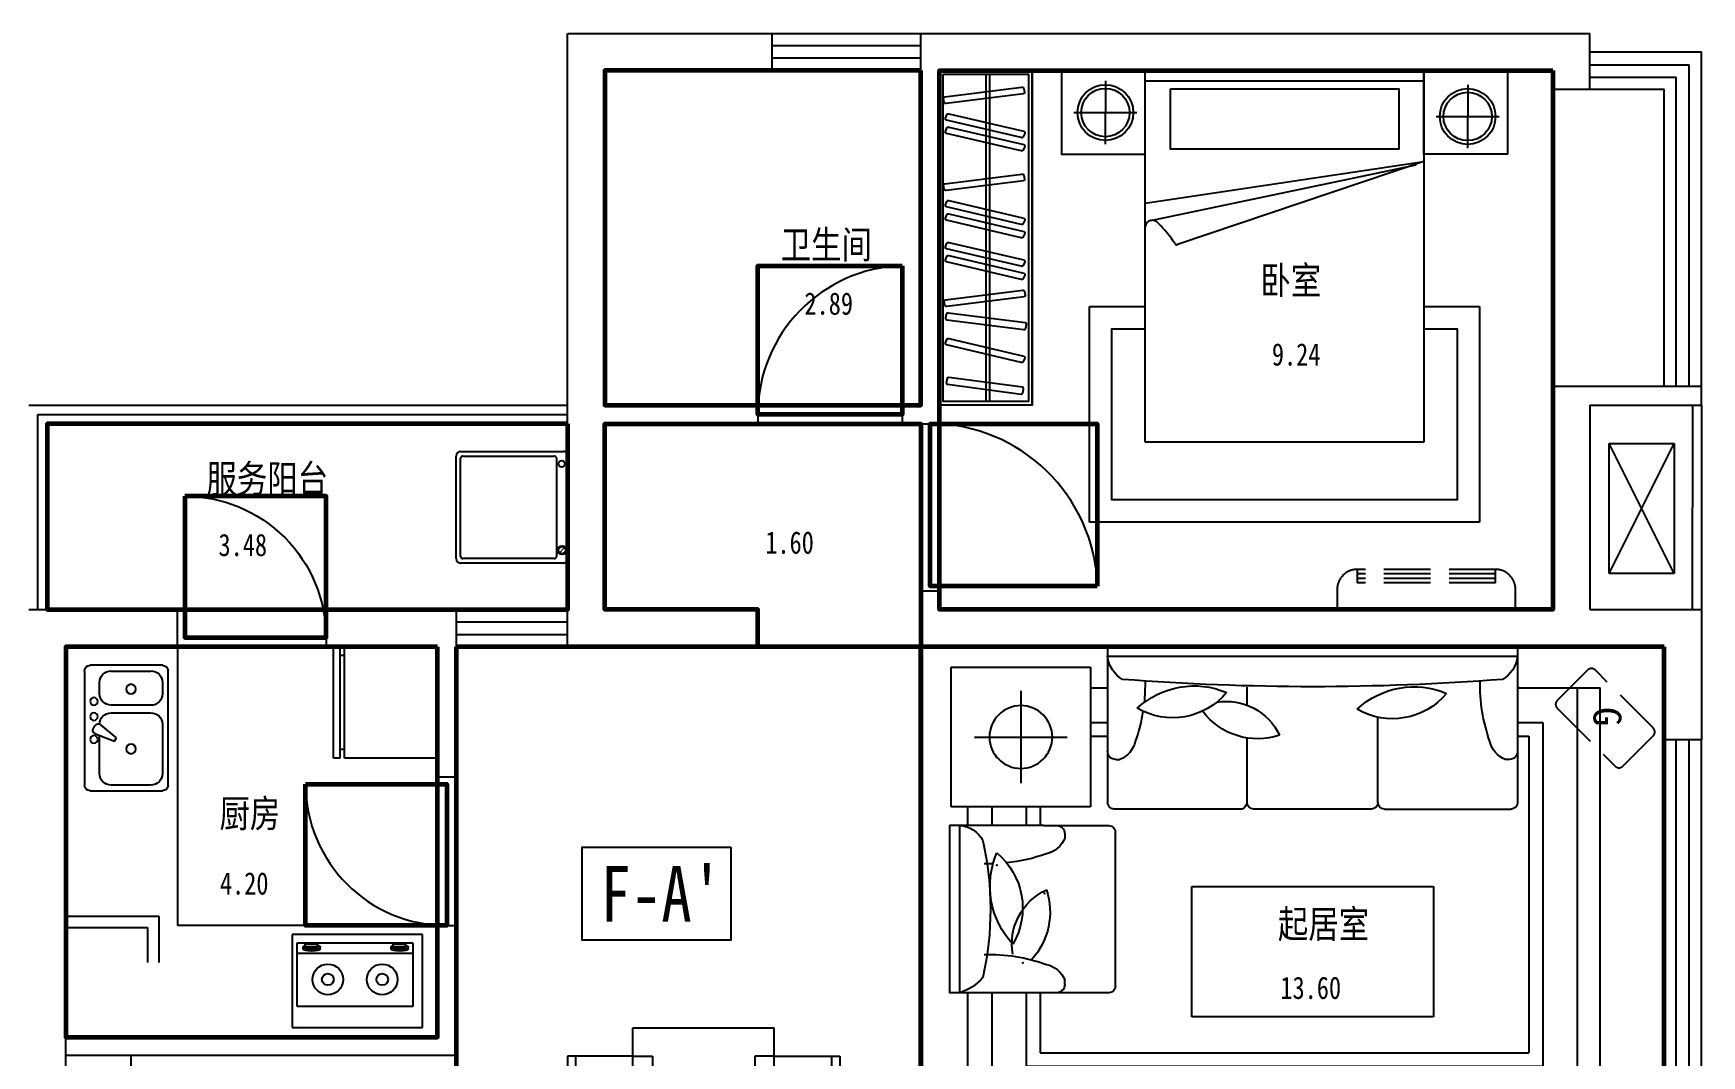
# Model space of a CAD drawing. Extents: x -355297 to -319897, y -340725 to -321125.
# Drawn here: x -329472 to -320496, y -326625 to -321125 of the extents above; entities that cross this region are included whole.
import ezdxf
from ezdxf.enums import TextEntityAlignment as Align

# ---------------------------------------------------------------- set-up
doc = ezdxf.new("R2010")
doc.units = 0
doc.header["$LTSCALE"] = 1000
doc.header["$MEASUREMENT"] = 0
for name, pattern in [('ACAD_ISO02W100', [15, 12, -3]), ('DASH', [0.35, 0.25, -0.1]), ('DASHED', [0.75, 0.5, -0.25])]:
    doc.linetypes.add(name, pattern=pattern)
doc.layers.get('0').update_dxf_attribs({"linetype": 'CONTINUOUS'})
for name, color, linetype in [('0-室内空调位', 8, 'DASH'), ('A-FURN-MOVE', 47, 'DASH'), ('IDEN-NAME', 153, 'CONTINUOUS'), ('KIT', 6, 'CONTINUOUS'), ('LVTRY', 8, 'CONTINUOUS'), ('PUB_HATCH', 8, 'CONTINUOUS'), ('PUB_TEXT', 7, 'CONTINUOUS'), ('TEXT', 6, 'CONTINUOUS'), ('WALL', 2, 'CONTINUOUS'), ('WIND', 2, 'CONTINUOUS'), ('WINDOW', 3, 'CONTINUOUS'), ('WINDOW_TEXT', 7, 'CONTINUOUS'), ('家具', 145, 'CONTINUOUS'), ('家具ALL', 33, 'CONTINUOUS'), ('灰色', 8, 'CONTINUOUS'), ('空调', 32, 'CONTINUOUS')]:
    doc.layers.add(name, color=color, linetype=linetype)
for name, color, linetype, lineweight in [('GT_卧室', 1, 'CONTINUOUS', 60), ('GT_卫生间', 5, 'CONTINUOUS', 60), ('GT_厨房', 4, 'CONTINUOUS', 60), ('GT_客厅', 2, 'CONTINUOUS', 60), ('GT_过道', 30, 'CONTINUOUS', 60), ('GT_门', 245, 'CONTINUOUS', 60), ('GT_阳台', 6, 'CONTINUOUS', 60), ('GT_餐厅', 3, 'CONTINUOUS', 60)]:
    doc.layers.add(name, color=color, linetype=linetype, lineweight=lineweight)
doc.layers.get('PUB_HATCH').off()
doc.styles.add('-黑体', font='simhei.ttf', dxfattribs={"width": 0.7})
doc.styles.add('CCDI_T0G_01', font='simhei.ttf')
doc.styles.add('DIM_FONT', font='ROMAND.shx', dxfattribs={"width": 0.7})
doc.styles.add('SIMPLEX', font='SIMPLEX.SHX')
doc.styles.get("Standard").update_dxf_attribs({"font": 'GBENOR', "bigfont": 'GBCBIG'})
doc.styles.add('Style-simsun', font='')
doc.styles.get('Style-simsun').set_extended_font_data('NSimSun')

# ---------------------------------------------------------------- blocks, each defined once
blk = doc.blocks.new('_A2ZXL')
blk.add_line((-0.4717, 0), (-0.4717, -0.9996))
blk.add_arc((-0.5, 0), 1, 271.62314, 0)
blk = doc.blocks.new('_WBLK')
for p, q in [((-0.5, 0.5), (0.5, 0.5)), ((0.5, 0.167), (-0.5, 0.167)), ((0.5, -0.167), (-0.5, -0.167)), ((-0.5, -0.5), (0.5, -0.5))]:
    blk.add_line(p, q)
at = {"layer": 'WINDOW_TEXT', "style": 'SIMPLEX', "flags": 9}
blk.add_attdef('A', text='', height=1, dxfattribs=at).set_placement((0, 1.5), align=Align.MIDDLE)
blk = doc.blocks.new('A$C1C95116E')
at = {"layer": '家具'}
for p, q in [((450, 2529.8), (1950, 2529.8)), ((450, 529.8), (450, 2529.8)), ((1950, 2529.8), (1950, 529.8)), ((1950, 2529.8), (1950, 529.8)), ((1950, 2529.8), (1950, 2359.8)), ((236.6, 2473.8), (236.3, 2133.8)), ((450, 2474), (1950, 2474)), ((2186, 2452.7), (2185.7, 2112.7)), ((66.5, 2303.9), (406.5, 2303.6)), ((2015.9, 2282.9), (2355.9, 2282.6)), ((450, 1816.4), (1950.4, 2040)), ((480.3, 1723.2), (1909.1, 2022.9)), ((1950.4, 2040), (625, 1594)), ((151.3, 1260.9), (450, 1260.9)), ((151.3, 100), (151.3, 1260.9)), ((1950, 1260.9), (2248.7, 1260.9)), ((2248.7, 1260.9), (2248.7, 100)), ((1950, 529.8), (450, 529.8)), ((2248.7, 100), (151.3, 100))]:
    blk.add_line(p, q, dxfattribs=at)
for points in [[(0, 2529.8), (0, 2079.8), (450, 2079.8), (450, 2529.8)], [(2400, 2529.8), (2400, 2079.8), (1950, 2079.8), (1950, 2529.8)], [(587.2, 2432.2), (1815.7, 2432.2), (1815.7, 2107.6), (587.2, 2107.6)]]:
    blk.add_lwpolyline(points, close=True, dxfattribs=at)
blk.add_lwpolyline([(1950, 1140.9), (2128.7, 1140.9), (2128.7, 220), (271.3, 220), (271.3, 1140.9), (450, 1140.9)], dxfattribs=at)
for centre, radius in [((236.5, 2303.8), 150), ((236.5, 2303.8), 130), ((2185.9, 2282.7), 150), ((2185.9, 2282.7), 130)]:
    blk.add_circle(centre, radius, dxfattribs=at)
for centre, radius, start, end in [((489.3, 1685), 39.3, 34.76973, 171.6858), ((104.1, 1273.5), 602.1, 32.54346, 46.10592), ((620.1, 1602.8), 10, 212.54346, 299.04815)]:
    blk.add_arc(centre, radius, start, end, dxfattribs=at)
blk = doc.blocks.new('A$C27572BC1')
at = {"layer": '家具'}
for p, q in [((352.5, 1350), (1112.4, 1350)), ((352.5, 0), (352.5, 1350)), ((1112.4, 0), (1112.4, 1350)), ((352.5, 1196.8), (0, 1196.8)), ((0, 1196.8), (0, 754.5)), ((43.5, 1196.8), (43.5, 754.5)), ((1112.4, 1196.8), (1465, 1196.8)), ((1421.4, 1196.8), (1421.4, 754.5)), ((1465, 1196.8), (1465, 754.5)), ((352.5, 754.5), (0, 754.5)), ((1112.4, 754.5), (1465, 754.5)), ((0, 153.2), (0, 595.5)), ((352.5, 595.5), (0, 595.5)), ((43.5, 153.2), (43.5, 595.5)), ((1112.4, 595.5), (1465, 595.5)), ((1421.4, 153.2), (1421.4, 595.5)), ((1465, 153.2), (1465, 595.5)), ((352.5, 153.2), (0, 153.2)), ((1112.4, 153.2), (1465, 153.2)), ((352.5, 0), (1112.4, 0))]:
    blk.add_line(p, q, dxfattribs=at)
at = {"layer": '家具', "linetype": 'DASHED', "ltscale": 10}
for p, q in [((352.5, 1196.8), (457.2, 1196.8)), ((457.2, 1196.8), (457.2, 754.5)), ((1112.4, 1196.8), (1007.8, 1196.8)), ((1007.8, 1196.8), (1007.8, 754.5)), ((352.5, 754.5), (457.2, 754.5)), ((1112.4, 754.5), (1007.8, 754.5)), ((352.5, 595.5), (457.2, 595.5)), ((457.2, 153.2), (457.2, 595.5)), ((1007.8, 153.2), (1007.8, 595.5)), ((1112.4, 595.5), (1007.8, 595.5)), ((352.5, 153.2), (457.2, 153.2)), ((1112.4, 153.2), (1007.8, 153.2))]:
    blk.add_line(p, q, dxfattribs=at)
blk = doc.blocks.new('A$C1635139F')
at = {"layer": '家具', "linetype": 'Continuous'}
for p, q in [((110.8, 3491.6), (110.8, 2741.6)), ((860.8, 3491.6), (110.8, 3491.6)), ((860.8, 2741.6), (860.8, 3491.6)), ((961.8, 2993.7), (961.8, 3500.7)), ((961.8, 3500.7), (1861.8, 3500.7)), ((961.8, 3446.7), (1861.8, 3446.7)), ((1861.8, 2643.9), (1861.8, 3500.7)), ((961.8, 2993.7), (961.8, 2643.9)), ((1006.8, 2880.6), (1029.5, 2880.6)), ((1816.8, 2880.6), (1794.1, 2880.6)), ((110.8, 2741.6), (860.8, 2741.6)), ((0, 444.5), (0, 2650)), ((0.5, 2650.5), (837.9, 2650.5)), ((52.8, 444), (52.8, 2650.5)), ((606.4, 2606.5), (606.4, 2584.3)), ((873.1, 1925.7), (873.1, 2615.3)), ((1825.8, 2607.9), (997.8, 2607.9)), ((1290.8, 2197.3), (1290.8, 897.3)), ((1990.8, 2197.3), (1290.8, 2197.3)), ((1990.8, 897.3), (1990.8, 2197.3)), ((314.6, 1899.3), (217.8, 1899.3)), ((839.3, 1899.3), (490.9, 1899.3)), ((873.1, 1230.5), (873.1, 1864.1)), ((839.3, 1195.3), (379.2, 1195.3)), ((873.1, 1160.1), (873.1, 479.2)), ((1290.8, 897.3), (1990.8, 897.3)), ((606.4, 488), (606.4, 510.2)), ((0.5, 444), (837.9, 444))]:
    blk.add_line(p, q, dxfattribs=at)
at = {"layer": '家具'}
for p, q in [((485.8, 3365.7), (485.8, 2867.5)), ((860.8, 3404.8), (961.8, 3404.8)), ((1861.8, 3404.8), (2568.1, 3404.8)), ((1861.8, 3404.8), (2568.1, 3404.8)), ((2444.6, 3404.8), (2444.6, 2652.6)), ((2568.1, 3404.8), (2568.1, 0)), ((2568.1, 3404.8), (2568.1, 0)), ((961.8, 3271.5), (860.8, 3271.5)), ((2568.1, 3271.5), (1861.8, 3271.5)), ((236.7, 3116.6), (734.9, 3116.6)), ((961.8, 3086.3), (860.8, 3086.3)), ((2259.3, 3086.3), (1861.8, 3086.3)), ((2259.3, 308.7), (2259.3, 3086.3)), ((860.8, 3012.2), (961.8, 3012.2)), ((1861.8, 3012.2), (2185.2, 3012.2)), ((2185.2, 3012.2), (2185.2, 382.8)), ((221.7, 2741.6), (221.7, 2650.5)), ((406.9, 2741.6), (406.9, 2650.5)), ((481, 2741.6), (481, 2650.5)), ((221.7, 2650.5), (221.7, 2652.6)), ((406.9, 2650.5), (406.9, 2652.6)), ((2444.6, 0), (2444.6, 2652.6)), ((221.7, 435.7), (221.7, 444)), ((221.7, 444), (221.7, 0)), ((406.9, 444), (406.9, 352.9)), ((406.9, 436), (406.9, 308.7)), ((481, 444), (481, 382.8)), ((481, 382.8), (2185.2, 382.8)), ((406.9, 308.7), (2259.3, 308.7)), ((221.7, 123.5), (2568.1, 123.5)), ((2568.1, 0), (221.7, 0)), ((2568.1, 0), (1861.8, 0))]:
    blk.add_line(p, q, dxfattribs=at)
blk.add_circle((485.8, 3116.6), 169.1, dxfattribs=at)
at = {"layer": '家具', "linetype": 'Continuous'}
for centre, radius, start, end in [((1110.1, 3454.4), 148.5, 182.97, 243.66674), ((1613.5, 3520.1), 258.9, 309.82954, 343.53373), ((1411.8, 4967), 1686.2, 257.41004, 282.58996), ((251.2, 3289.5), 916.9, 358.58303, 1.59457), ((2572.4, 3289.5), 916.9, 178.40543, 199.73927), ((251.2, 3289.5), 916.9, 340.26073, 353.9761), ((979.4, 3009.1), 137.9, 291.27159, 347.71802), ((1844.1, 3009.1), 137.9, 192.28198, 248.72841), ((1006.8, 2925.6), 45, 180, 270), ((1816.8, 2925.6), 45, 270, 0), ((0.5, 2650), 0.5, 90, 180), ((31.5, 2484.4), 167.4, 30.68837, 82.6749), ((562.4, 2606.5), 44, 0, 90), ((837.9, 2615.3), 35.2, 0, 90), ((997.8, 2643.9), 36, 180, 270), ((1825.8, 2643.9), 36, 270, 0), ((-12994.4, 1547.3), 13209.5, 355.55987, 4.44013), ((480.7, 2633.3), 134.9, 282.27415, 338.70114), ((206.6, 3345.3), 896.5, 268.40543, 276.00735), ((206.6, 3345.3), 896.5, 279.035, 289.73927), ((828.4, 1948.6), 50.2, 280.89858, 332.84122), ((837.9, 1864.1), 35.2, 0, 90), ((837.9, 1230.5), 35.2, 270, 0), ((837.9, 1160.1), 35.2, 0, 90), ((206.6, -250.8), 896.5, 70.26073, 91.59457), ((480.7, 461.2), 134.9, 21.29886, 77.72585), ((31.5, 610.1), 167.4, 277.3251, 329.31163), ((562.4, 488), 44, 270, 0), ((837.9, 479.2), 35.2, 270, 0), ((0.5, 444.5), 0.5, 180, 270)]:
    blk.add_arc(centre, radius, start, end, dxfattribs=at)
at = {"layer": '家具'}
for centre, radius, start, end in [((1288, 2823.5), 459.3, 47.03855, 112.96198), ((1406.5, 3495.6), 388.2, 219.93728, 300.06326), ((1600, 2842.7), 322.7, 80.4987, 154.92667), ((1961, 3959.5), 1329.3, 221.0234, 221.26389), ((1428.1, 3337.9), 378.1, 251.44436, 312.71967), ((367.4, 2681.9), 29.4, 273.60815, 273.73494), ((367.4, 2681.9), 29.4, 273.60815, 273.73494), ((660, 2184.7), 449.1, 137.03855, 202.96198), ((2.8, 2300.6), 379.6, 309.93728, 30.06326), ((125.6, 1842.5), 369.7, 341.44436, 53.33975), ((609.8, 2010.6), 315.5, 170.4987, 244.92667), ((664.8, 1001.5), 449.1, 137.03855, 202.96198), ((7.7, 1117.4), 379.6, 309.93728, 30.06326)]:
    blk.add_arc(centre, radius, start, end, dxfattribs=at)
for p in [(1175.2, 3246.4), (1701.1, 3107.1), (1328.2, 2989.7)]:
    blk.add_point(p, dxfattribs=at)
blk = doc.blocks.new('NAME')
blk.add_lwpolyline([(-4, 2.5), (-4, -2.5), (4, -2.5), (4, 2.5)], close=True)
at = {"style": '-黑体', "width": 0.8}
blk.add_attdef('户型名称', text='', height=3, dxfattribs=at).set_placement((0, 0), align=Align.MIDDLE_CENTER)
blk = doc.blocks.new('A$C56337016')
for p, q in [((319.9, 525), (8.8, 213.8)), ((525, 362.3), (362.3, 525)), ((213.8, 8.8), (525, 319.9)), ((8.8, 171.4), (171.4, 8.8))]:
    blk.add_line(p, q)
for centre, start, end in [((341.1, 503.8), 45, 135), ((503.8, 341.1), 315, 45), ((30, 192.6), 135, 225), ((192.6, 30), 225, 315)]:
    blk.add_arc(centre, 30, start, end)
at = {"style": 'Style-simsun'}
blk.add_text('G', height=150, dxfattribs=at).set_placement((207.4, 203.6))
blk = doc.blocks.new('壁挂空调')
at = {"layer": 'A-FURN-MOVE'}
for p, q in [((-108, 216), (-852, 216)), ((-852, 216), (-852, 144)), ((-108, 192), (-852, 192)), ((-108, 144), (-108, 216)), ((-960, 108), (-960, 0)), ((-108, 168), (-852, 168)), ((-108, 144), (-852, 144)), ((0, 0), (0, 108)), ((-960, 0), (0, 0))]:
    blk.add_line(p, q, dxfattribs=at)
for centre, start, end in [((-852, 108), 90, 180), ((-108, 108), 0, 90)]:
    blk.add_arc(centre, 108, start, end, dxfattribs=at)
blk = doc.blocks.new('$plan$00000349')
at = {"color": 0, "linetype": 'ByBlock'}
for p, q in [((-306.8, 0), (306.8, 0)), ((-337.5, -419.3), (-337.5, -30.7)), ((-184.1, -81.8), (-245.5, -81.8)), ((52.5, -172.8), (-17.8, -87.3)), ((2, -48.4), (-12.3, -56.6)), ((31.4, -58.9), (70.2, -162.5)), ((245.5, -81.8), (40, -81.8)), ((337.5, -30.7), (337.5, -419.3)), ((-306.8, -143.2), (-306.8, -358)), ((-122.7, -358), (-122.7, -143.2)), ((-81.8, -143.2), (-81.8, -358)), ((70.2, -162.5), (52.5, -172.8)), ((306.8, -358), (306.8, -143.2)), ((-245.5, -419.3), (-184.1, -419.3)), ((-20.5, -419.3), (245.5, -419.3)), ((306.8, -450), (-306.8, -450))]:
    blk.add_line(p, q, dxfattribs=at)
for centre, radius in [((-143.2, -51.1), 20.5), ((-61.4, -51.1), 20.5), ((61.4, -51.1), 20.5), ((-209.7, -250.6), 25.6), ((112.5, -250.6), 25.6)]:
    blk.add_circle(centre, radius, dxfattribs=at)
for centre, radius, start, end in [((-306.8, -30.7), 30.7, 90, 180), ((306.8, -30.7), 30.7, 0, 90), ((-245.5, -143.2), 61.4, 90, 180), ((-184.1, -143.2), 61.4, 0, 90), ((-20.5, -143.2), 61.4, 90, 180), ((-2, -74.3), 20.5, 120, 219.46232), ((12.3, -66.1), 20.5, 20.53768, 120), ((245.5, -143.2), 61.4, 0, 90), ((-245.5, -358), 61.4, 180, 270), ((-184.1, -358), 61.4, 270, 0), ((-20.5, -358), 61.4, 180, 270), ((245.5, -358), 61.4, 270, 0), ((-306.8, -419.3), 30.7, 180, 270), ((306.8, -419.3), 30.7, 270, 0)]:
    blk.add_arc(centre, radius, start, end, dxfattribs=at)
blk = doc.blocks.new('FIRE1')
at = {"linetype": 'Continuous'}
for p, q in [((330.3, 313.1), (-369.7, 313.1)), ((-369.7, 313.1), (-369.7, -186.9)), ((330.3, -186.9), (330.3, 313.1)), ((-369.7, -186.9), (330.3, -186.9))]:
    blk.add_line(p, q, dxfattribs=at)
for p, q in [((-343.2, 268.7), (279.6, 268.7)), ((-343.2, -73.8), (-343.2, 268.7)), ((-343.2, 213), (279.6, 213)), ((-310.6, 235.2), (-310.5, 246.9)), ((-300.1, 244.7), (-300.1, 261.3)), ((-300.1, 261.3), (-235.4, 261.3)), ((-235.4, 244.7), (-300.1, 244.7)), ((-235.4, 261.3), (-235.4, 244.7)), ((-218.8, 236.4), (-218.8, 246.9)), ((162.4, 235.2), (162.5, 246.9)), ((172.9, 261.3), (237.6, 261.3)), ((172.9, 244.7), (172.9, 261.3)), ((237.6, 244.7), (172.9, 244.7)), ((237.6, 261.3), (237.6, 244.7)), ((254.2, 236.4), (254.2, 246.9)), ((279.6, 268.7), (279.6, -73.8)), ((279.6, -73.8), (-343.2, -73.8)), ((-335.6, -206.9), (-335.6, -206.9))]:
    blk.add_line(p, q)
for points in [[(-218.8, 246.9, -0.259034), (-220.7, 243.4, -0.076276), (-232.2, 238.5, -0.036515), (-245.8, 236.1, -0.026615), (-264.6, 235.1, -0.026615), (-283.5, 236.1, -0.036515), (-297, 238.5, -0.076276), (-308.6, 243.4, -0.259034), (-310.5, 246.9, -0.259034), (-308.6, 250.3, -0.056762), (-300.1, 254.3, -0.036515)], [(-218.8, 236.4, -0.259034), (-220.7, 232.9, -0.076276), (-232.2, 228, -0.036515), (-245.8, 225.5, -0.026615), (-264.6, 224.5, -0.026615), (-283.5, 225.5, -0.036515), (-297, 228, -0.076276), (-308.6, 232.9, -0.259034), (-310.5, 236.4, -0.078462), (-310.3, 237.6, -0.056762)], [(-235.4, 256, -0.008736), (-232.2, 255.2, -0.076276), (-220.7, 250.3, -0.259034), (-218.8, 246.9, -0.259034)], [(254.2, 246.9, -0.259034), (252.3, 243.4, -0.076276), (240.8, 238.5, -0.036515), (227.2, 236.1, -0.026615), (208.4, 235.1, -0.026615), (189.5, 236.1, -0.036515), (176, 238.5, -0.076276), (164.4, 243.4, -0.259034), (162.5, 246.9, -0.259034), (164.4, 250.3, -0.056762), (172.9, 254.3, -0.036515)], [(254.2, 236.4, -0.259034), (252.3, 232.9, -0.076276), (240.8, 228, -0.036515), (227.2, 225.5, -0.026615), (208.4, 224.5, -0.026615), (189.5, 225.5, -0.036515), (176, 228, -0.076276), (164.4, 232.9, -0.259034), (162.5, 236.4, -0.078462), (162.7, 237.6, -0.056762)], [(237.6, 256, -0.008736), (240.8, 255.2, -0.076276), (252.3, 250.3, -0.259034), (254.2, 246.9, -0.259034)]]:
    blk.add_lwpolyline(points, format="xyb")
for centre, radius in [((-178.1, 71.7), 82.5), ((-178.1, 71.7), 31.6), ((114.5, 71.7), 82.5), ((114.5, 71.7), 31.6)]:
    blk.add_circle(centre, radius, dxfattribs=at)
at = {"oblique": -180, "text_generation_flag": 4, "width": 0.8, "flags": 9}
for tag in ['XSIZE', 'YSIZE']:
    blk.add_attdef(tag, (-19.7, -186.9), '', height=0.5, dxfattribs=at)
blk = doc.blocks.new('A$C37B047D3')
at = {"layer": 'LVTRY', "linetype": 'ByBlock'}
for p, q in [((1.5, 600), (1.5, 0)), ((38.7, 600), (1.5, 600)), ((38.7, 600), (38.7, 0)), ((60.6, 553.7), (38.7, 553.7)), ((562.1, 600), (60.6, 600)), ((60.6, 600), (60.6, 0)), ((562.1, 0), (562.1, 600)), ((38.7, 44.9), (60.6, 44.9)), ((1.5, 0), (38.7, 0)), ((60.6, 0), (562.1, 0))]:
    blk.add_line(p, q, dxfattribs=at)
at = {"layer": 'LVTRY', "linetype": 'ByBlock', "style": 'DIM_FONT', "width": 0.8, "flags": 9}
for tag in ['XSIZE', 'YSIZE']:
    blk.add_attdef(tag, (1.5, 600), '', height=0.5, rotation=180, dxfattribs=at)
blk = doc.blocks.new('$plan$00000401')
for p, q in [((-276, 0), (276, 0)), ((-300, -576), (-300, -24)), ((-276, -528), (-276, -35.6)), ((-264, -23.6), (264, -23.6)), ((276, -35.6), (276, -528)), ((300, -24), (300, -576)), ((276, -600), (-276, -600)), ((264, -540), (-264, -540))]:
    blk.add_line(p, q)
at = {"lineweight": 13}
blk.add_line((-218.2, -581.8), (-242.5, -557.6), dxfattribs=at)
for centre, radius in [((-230.4, -569.7), 23.2), ((234, -568), 17.2)]:
    blk.add_circle(centre, radius)
blk.add_circle((-230.4, -569.7), 17.2, dxfattribs=at)
for centre, radius, start, end in [((-276, -24), 24, 90, 180), ((276, -24), 24, 0, 90), ((-264, -35.6), 12, 90, 180), ((264, -35.6), 12, 0, 90), ((-264, -528), 12, 180, 270), ((264, -528), 12, 270, 0), ((-276, -576), 24, 180, 270), ((276, -576), 24, 270, 0)]:
    blk.add_arc(centre, radius, start, end)
blk = doc.blocks.new('_DBLK')
blk.add_line((-0.45, 0), (-0.45, -0.95))
blk.add_arc((-0.45, 0), 0.95, 270, 0)
at = {"layer": 'WINDOW_TEXT', "style": 'SIMPLEX', "flags": 9}
blk.add_attdef('A', text='', height=1, dxfattribs=at).set_placement((0, 1.5), align=Align.MIDDLE)
blk = doc.blocks.new('A$C4D8B5A51')
at = {"layer": '家具', "linetype": 'Continuous'}
for p, q in [((0, 1800), (0, 0)), ((500, 1800), (0, 1800)), ((500, 1800), (0, 1800)), ((500, 0), (500, 1800)), ((250, 1780), (250, 20)), ((270, 1780), (270, 20)), ((500, 0), (0, 0))]:
    blk.add_line(p, q, dxfattribs=at)
for points in [[(0, 1800), (500, 1800), (500, 0), (0, 0)], [(20, 1780), (480, 1780), (480, 20), (20, 20)]]:
    blk.add_lwpolyline(points, close=True, dxfattribs=at)
for points in [[(28.4, 1658.3), (444.2, 1710.4, -0.414214), (454.2, 1704), (458.3, 1684.4, -0.414214), (451.8, 1674.4), (36, 1622.3, -0.414214), (26, 1628.8), (21.9, 1648.3, -0.414214)], [(51, 1567.2), (454.2, 1473.1, -0.414214), (458.8, 1462.2), (451.4, 1443.6, -0.414214), (440.5, 1439), (37.3, 1533, -0.414214), (32.7, 1544), (40.1, 1562.5, -0.414214)], [(51, 1496), (454.2, 1401.9, -0.414214), (458.8, 1391), (451.4, 1372.5, -0.414214), (440.5, 1367.8), (37.3, 1461.9, -0.414214), (32.7, 1472.8), (40.1, 1491.3, -0.414214)], [(28.4, 1191.1), (444.2, 1243.3, -0.414214), (454.2, 1236.8), (458.3, 1217.3, -0.414214), (451.8, 1207.3), (36, 1155.1, -0.414214), (26, 1161.6), (21.9, 1181.2, -0.414214)], [(51, 1100.1), (454.2, 1006, -0.414214), (458.8, 995.1), (451.4, 976.5, -0.414214), (440.5, 971.8), (37.3, 1065.9, -0.414214), (32.7, 1076.8), (40.1, 1095.4, -0.414214)], [(51, 1028.9), (454.2, 934.8, -0.414214), (458.8, 923.9), (451.4, 905.3, -0.414214), (440.5, 900.7), (37.3, 994.7, -0.414214), (32.7, 1005.7), (40.1, 1024.2, -0.414214)], [(51, 875.5), (454.2, 781.4, -0.414214), (458.8, 770.5), (451.4, 751.9, -0.414214), (440.5, 747.2), (37.3, 841.3, -0.414214), (32.7, 852.2), (40.1, 870.8, -0.414214)], [(51, 804.3), (454.2, 710.2, -0.414214), (458.8, 699.3), (451.4, 680.7, -0.414214), (440.5, 676), (37.3, 770.1, -0.414214), (32.7, 781), (40.1, 799.6, -0.414214)], [(455.6, 582.7), (39.8, 530.5, -0.414214), (29.9, 537), (25.7, 556.6, -0.414214), (32.2, 566.5), (448.1, 618.7, -0.414214), (458, 612.2), (462.1, 592.7, -0.414214)], [(462.5, 442.9), (46.7, 495.1, 0.414214), (36.7, 488.6), (32.6, 469, 0.414214), (39.1, 459.1), (455, 406.9, 0.414214), (464.9, 413.4), (469, 432.9, 0.414214)], [(51, 358), (454.2, 263.9, -0.414214), (458.8, 253), (451.4, 234.5, -0.414214), (440.5, 229.8), (37.3, 323.9, -0.414214), (32.7, 334.8), (40.1, 353.3, -0.414214)], [(446.9, 95.7), (51.3, 147.9, 0.414214), (41.3, 141.4), (37.2, 121.8, 0.414214), (43.7, 111.9), (439.3, 59.7, 0.414214), (449.2, 66.2), (453.3, 85.7, 0.414214)]]:
    blk.add_lwpolyline(points, format="xyb", close=True, dxfattribs=at)
blk = doc.blocks.new('A$C4D8B5A51-flat-3')
at = {"layer": '家具', "linetype": 'Continuous'}
for p, q in [((0, 1800), (0, 0)), ((500, 1800), (0, 1800)), ((500, 1800), (0, 1800)), ((500, 0), (500, 1800)), ((250, 1780), (250, 20)), ((270, 1780), (270, 20)), ((500, 0), (0, 0))]:
    blk.add_line(p, q, dxfattribs=at)
for points in [[(0, 1800), (500, 1800), (500, 0), (0, 0)], [(20, 1780), (480, 1780), (480, 20), (20, 20)]]:
    blk.add_lwpolyline(points, close=True, dxfattribs=at)
for points in [[(28.4, 1658.3), (444.2, 1710.4, -0.414214), (454.2, 1704), (458.3, 1684.4, -0.414214), (451.8, 1674.4), (36, 1622.3, -0.414214), (26, 1628.8), (21.9, 1648.3, -0.414214)], [(51, 1567.2), (454.2, 1473.1, -0.414214), (458.8, 1462.2), (451.4, 1443.6, -0.414214), (440.5, 1439), (37.3, 1533, -0.414214), (32.7, 1544), (40.1, 1562.5, -0.414214)], [(51, 1496), (454.2, 1401.9, -0.414214), (458.8, 1391), (451.4, 1372.5, -0.414214), (440.5, 1367.8), (37.3, 1461.9, -0.414214), (32.7, 1472.8), (40.1, 1491.3, -0.414214)], [(28.4, 1191.1), (444.2, 1243.3, -0.414214), (454.2, 1236.8), (458.3, 1217.3, -0.414214), (451.8, 1207.3), (36, 1155.1, -0.414214), (26, 1161.6), (21.9, 1181.2, -0.414214)], [(51, 1100.1), (454.2, 1006, -0.414214), (458.8, 995.1), (451.4, 976.5, -0.414214), (440.5, 971.8), (37.3, 1065.9, -0.414214), (32.7, 1076.8), (40.1, 1095.4, -0.414214)], [(51, 1028.9), (454.2, 934.8, -0.414214), (458.8, 923.9), (451.4, 905.3, -0.414214), (440.5, 900.7), (37.3, 994.7, -0.414214), (32.7, 1005.7), (40.1, 1024.2, -0.414214)], [(51, 875.5), (454.2, 781.4, -0.414214), (458.8, 770.5), (451.4, 751.9, -0.414214), (440.5, 747.2), (37.3, 841.3, -0.414214), (32.7, 852.2), (40.1, 870.8, -0.414214)], [(51, 804.3), (454.2, 710.2, -0.414214), (458.8, 699.3), (451.4, 680.7, -0.414214), (440.5, 676), (37.3, 770.1, -0.414214), (32.7, 781), (40.1, 799.6, -0.414214)], [(455.6, 582.7), (39.8, 530.5, -0.414214), (29.9, 537), (25.7, 556.6, -0.414214), (32.2, 566.5), (448.1, 618.7, -0.414214), (458, 612.2), (462.1, 592.7, -0.414214)], [(462.5, 442.9), (46.7, 495.1, 0.414214), (36.7, 488.6), (32.6, 469, 0.414214), (39.1, 459.1), (455, 406.9, 0.414214), (464.9, 413.4), (469, 432.9, 0.414214)], [(51, 358), (454.2, 263.9, -0.414214), (458.8, 253), (451.4, 234.5, -0.414214), (440.5, 229.8), (37.3, 323.9, -0.414214), (32.7, 334.8), (40.1, 353.3, -0.414214)], [(446.9, 95.7), (51.3, 147.9, 0.414214), (41.3, 141.4), (37.2, 121.8, 0.414214), (43.7, 111.9), (439.3, 59.7, 0.414214), (449.2, 66.2), (453.3, 85.7, 0.414214)]]:
    blk.add_lwpolyline(points, format="xyb", close=True, dxfattribs=at)

msp = doc.modelspace()

# ---------------------------------------------------------------- linework, layer by layer
at = {"layer": 'GT_卧室'}
msp.add_lwpolyline([(-321297.3, -321324.6), (-321297.3, -324224.6), (-324597.3, -324224.6), (-324597.3, -321324.6), (-321297.3, -321324.6)], dxfattribs=at)
at = {"layer": 'GT_卫生间'}
msp.add_lwpolyline([(-324697.3, -321324.6), (-326397.3, -321324.6), (-326397.3, -323124.6), (-324697.3, -323124.6), (-324697.3, -321324.6)], dxfattribs=at)
at = {"layer": 'GT_厨房'}
msp.add_lwpolyline([(-327297.3, -324424.6), (-329297.3, -324424.6), (-329297.3, -326524.6), (-327297.3, -326524.6), (-327297.3, -324424.6)], dxfattribs=at)
at = {"layer": 'GT_客厅'}
msp.add_lwpolyline([(-320697.3, -324424.6), (-324697.3, -324424.6), (-324697.3, -327824.6), (-320697.3, -327824.6), (-320697.3, -324424.6)], dxfattribs=at)
at = {"layer": 'GT_过道'}
msp.add_lwpolyline([(-325574.6, -324424.6), (-325574.6, -324224.6), (-326397.3, -324224.6), (-326397.3, -323224.6), (-324697.3, -323224.6), (-324697.3, -324424.6), (-325574.6, -324424.6)], dxfattribs=at)
at = {"layer": 'GT_门'}
for points in [[(-324797.3, -322375), (-324797.3, -323174.6), (-325574.6, -323174.6), (-325574.6, -322375), (-324797.3, -322375)], [(-323747.6, -324099.1), (-324647.3, -324099.1), (-324647.3, -323224.6), (-323747.6, -323224.6), (-323747.6, -324099.1)], [(-328657.3, -323614.6), (-328657.3, -324374.6), (-327897.3, -324374.6), (-327897.3, -323614.6), (-328657.3, -323614.6)], [(-328007.3, -325164.6), (-327247.3, -325164.6), (-327247.3, -325924.6), (-328007.3, -325924.6), (-328007.3, -325164.6)]]:
    msp.add_lwpolyline(points, dxfattribs=at)
at = {"layer": 'GT_阳台'}
msp.add_lwpolyline([(-326597.3, -323224.6), (-329397.3, -323224.6), (-329397.3, -324224.6), (-326597.3, -324224.6), (-326597.3, -323224.6)], dxfattribs=at)
at = {"layer": 'GT_餐厅'}
msp.add_lwpolyline([(-327197.3, -324424.6), (-327197.3, -327824.6), (-324697.3, -327824.6), (-324697.3, -324424.6), (-327197.3, -324424.6)], dxfattribs=at)
at = {"layer": 'KIT'}
for p in [(-328697.5, -324424.5), (-327297.4, -325924.5)]:
    msp.add_line(p, (-328697.5, -325924.5), dxfattribs=at)
at = {"layer": 'LVTRY'}
for p, q in [((-329297.5, -325874.4), (-328797.5, -325874.4)), ((-328797.5, -325874.4), (-328797.5, -326124.4)), ((-329297.5, -325934.4), (-328857.5, -325934.4)), ((-328857.5, -325934.4), (-328857.5, -326124.4))]:
    msp.add_line(p, q, dxfattribs=at)
at = {"layer": 'WALL', "linetype": 'ACAD_ISO02W100'}
for p, q in [((-326597.5, -324424.5), (-326597.5, -321124.5)), ((-326597.5, -324424.5), (-326597.5, -321124.5)), ((-326397.5, -323124.5), (-326397.5, -321324.5)), ((-326397.5, -323124.5), (-326397.5, -321324.5)), ((-324697.3, -321324.6), (-324697.3, -322424.6)), ((-324697.3, -321324.6), (-324697.3, -322424.6)), ((-324597.3, -321324.6), (-324597.3, -323224.6)), ((-324597.3, -321324.6), (-323797.3, -321324.6)), ((-324597.3, -321324.6), (-321297.3, -321324.6)), ((-324597.3, -321324.6), (-321297.3, -321324.6)), ((-324597.3, -321324.6), (-323797.3, -321324.6)), ((-324597.3, -321324.6), (-324597.3, -323224.6)), ((-321297.3, -321424.6), (-321097.3, -321424.6)), ((-321297.3, -321424.6), (-321097.3, -321424.6)), ((-324697.3, -321724.6), (-324697.3, -323124.6)), ((-324697.3, -321724.6), (-324697.3, -323124.6)), ((-325574.6, -323124.6), (-325574.6, -323224.6)), ((-325574.6, -323124.6), (-325574.6, -323224.6)), ((-324697.3, -323124.6), (-324797.3, -323124.6)), ((-324797.3, -323124.6), (-324797.3, -323224.6)), ((-324797.3, -323124.6), (-324797.3, -323224.6)), ((-324697.3, -323124.6), (-324797.3, -323124.6)), ((-326397.5, -324224.5), (-326397.5, -323224.5)), ((-326397.5, -324224.5), (-326397.5, -323224.5)), ((-324797.3, -323224.6), (-324697.3, -323224.6)), ((-324797.3, -323224.6), (-324697.3, -323224.6)), ((-324697.3, -323224.6), (-324597.3, -323224.6)), ((-324697.3, -323224.6), (-324597.3, -323224.6)), ((-324597.3, -324224.6), (-324597.3, -324124.6)), ((-324597.3, -324224.6), (-324597.3, -324124.6)), ((-329497.5, -324224.5), (-328697.5, -324224.5)), ((-329497.5, -324224.5), (-328697.5, -324224.5)), ((-328697.5, -324424.5), (-328697.5, -324224.5)), ((-328697.5, -324424.5), (-328697.5, -324224.5)), ((-327897.5, -324224.5), (-327197.5, -324224.5)), ((-327897.5, -324224.5), (-327197.5, -324224.5)), ((-327197.5, -324224.5), (-327197.5, -325124.5)), ((-327197.5, -324224.5), (-327197.5, -325124.5)), ((-325574.6, -324224.6), (-325574.6, -324424.6)), ((-325574.6, -324224.6), (-325574.6, -324424.6)), ((-324597.3, -324224.6), (-321297.3, -324224.6)), ((-324597.3, -324224.6), (-321297.3, -324224.6)), ((-329297.5, -324424.5), (-328697.5, -324424.5)), ((-329297.5, -324424.5), (-328697.5, -324424.5)), ((-327297.5, -325124.5), (-327297.5, -324424.5)), ((-327297.5, -325124.5), (-327297.5, -324424.5)), ((-327297.4, -326524.5), (-327297.4, -325924.5)), ((-327297.4, -326524.5), (-327297.4, -325924.5)), ((-327197.4, -325924.5), (-327197.4, -326624.5)), ((-327197.4, -325924.5), (-327197.4, -326624.5)), ((-327297.4, -326524.5), (-329297.4, -326524.5)), ((-327297.4, -326524.5), (-329297.4, -326524.5)), ((-327197.4, -326624.5), (-329297.4, -326624.5)), ((-327197.4, -326624.5), (-329297.4, -326624.5))]:
    msp.add_line(p, q, dxfattribs=at)
at = {"layer": 'WALL'}
for p, q in [((-326597.3, -321124.6), (-325497.3, -321124.6)), ((-326597.3, -321124.6), (-325497.3, -321124.6)), ((-325497.3, -321324.6), (-325497.3, -321124.6)), ((-325497.3, -321324.6), (-325497.3, -321124.6)), ((-324697.3, -321124.6), (-323797.3, -321124.6)), ((-324697.3, -321324.6), (-324697.3, -321124.6)), ((-324697.3, -321124.6), (-321097.3, -321124.6)), ((-324697.3, -321324.6), (-324697.3, -321124.6)), ((-324697.3, -321324.6), (-324697.3, -321124.6)), ((-324697.3, -321124.6), (-321097.3, -321124.6)), ((-324697.3, -321324.6), (-324697.3, -321124.6)), ((-324697.3, -321124.6), (-323797.3, -321124.6)), ((-321097.3, -321424.6), (-321097.3, -321124.6)), ((-321097.3, -321424.6), (-321097.3, -321124.6)), ((-321097.3, -321424.6), (-321097.3, -321224.6)), ((-321097.3, -321424.6), (-321097.3, -321224.6)), ((-325497.3, -321324.6), (-326397.3, -321324.6)), ((-325497.3, -321324.6), (-326397.3, -321324.6)), ((-324697.3, -321324.6), (-324697.3, -321324.6)), ((-324697.3, -321324.6), (-324697.3, -321324.6)), ((-324697.3, -321324.6), (-324697.3, -321324.6)), ((-324697.3, -321324.6), (-324697.3, -321324.6)), ((-324097.3, -321324.6), (-324097.3, -321324.6)), ((-324097.3, -321324.6), (-324097.3, -321324.6)), ((-321297.3, -321424.6), (-321297.3, -321324.6)), ((-321297.3, -321424.6), (-321297.3, -321324.6)), ((-324597.3, -321624.6), (-324597.3, -322124.6)), ((-324597.3, -321624.6), (-324597.3, -322124.6)), ((-320497.3, -323024.6), (-321297.3, -323024.6)), ((-321297.3, -323024.6), (-321297.3, -323574.6)), ((-321297.3, -323024.6), (-321297.3, -323574.6)), ((-320497.3, -323024.6), (-321297.3, -323024.6)), ((-320497.3, -323124.6), (-320497.3, -323024.6)), ((-320497.3, -323124.6), (-320497.3, -323024.6)), ((-325574.6, -323124.6), (-326397.3, -323124.6)), ((-325574.6, -323124.6), (-326397.3, -323124.6)), ((-321097.3, -323124.6), (-321097.3, -324224.6)), ((-321097.3, -323124.6), (-320497.3, -323124.6)), ((-321097.3, -323124.6), (-320497.3, -323124.6)), ((-321097.3, -323124.6), (-321097.3, -324224.6)), ((-325574.6, -323224.6), (-326397.3, -323224.6)), ((-325574.6, -323224.6), (-326397.3, -323224.6)), ((-321297.3, -323574.6), (-321297.3, -324224.6)), ((-321297.3, -323574.6), (-321297.3, -324224.6)), ((-324697.3, -324424.6), (-324697.3, -324124.6)), ((-324697.3, -324124.6), (-324597.3, -324124.6)), ((-324697.3, -324124.6), (-324597.3, -324124.6)), ((-324697.3, -324424.6), (-324697.3, -324124.6)), ((-327897.5, -324224.5), (-327897.5, -324424.5)), ((-327897.5, -324224.5), (-327897.5, -324424.5)), ((-325574.6, -324224.6), (-326397.3, -324224.6)), ((-325574.6, -324224.6), (-326397.3, -324224.6)), ((-321097.3, -324224.6), (-320497.3, -324224.6)), ((-321097.3, -324224.6), (-320497.3, -324224.6)), ((-320497.3, -324224.6), (-320497.3, -324924.6)), ((-320497.3, -324224.6), (-320497.3, -324924.6)), ((-329297.4, -326524.5), (-329297.5, -324424.5)), ((-329297.4, -326524.5), (-329297.5, -324424.5)), ((-327297.5, -324424.5), (-327897.5, -324424.5)), ((-327297.5, -324424.5), (-327897.5, -324424.5)), ((-325574.6, -324424.6), (-326497.3, -324424.6)), ((-325574.6, -324424.6), (-326497.3, -324424.6)), ((-324697.3, -324424.6), (-320697.3, -324424.6)), ((-324697.3, -324424.6), (-320697.3, -324424.6)), ((-320697.3, -324924.6), (-320697.3, -324424.6)), ((-320697.3, -324924.6), (-320697.3, -324424.6)), ((-320497.3, -324924.6), (-320697.3, -324924.6)), ((-320497.3, -324924.6), (-320697.3, -324924.6)), ((-327297.5, -325124.5), (-327197.5, -325124.5)), ((-327297.5, -325124.5), (-327197.5, -325124.5)), ((-327297.4, -325924.5), (-327197.4, -325924.5)), ((-327297.4, -325924.5), (-327197.4, -325924.5)), ((-327297.4, -325924.5), (-327197.4, -325924.5)), ((-327297.4, -325924.5), (-327197.4, -325924.5)), ((-329297.3, -327824.6), (-329297.3, -326474.6)), ((-329297.3, -327824.6), (-329297.3, -326474.6))]:
    msp.add_line(p, q, dxfattribs=at)
at = {"layer": 'WIND'}
msp.add_line((-327897.5, -324224.5), (-328697.5, -324224.5), dxfattribs=at)
at = {"layer": 'WINDOW', "linetype": 'ACAD_ISO02W100'}
for p, q in [((-321097.3, -321224.6), (-321097.3, -321224.6)), ((-321097.3, -321224.6), (-321097.3, -321224.6)), ((-321097.3, -321224.6), (-320497.3, -321224.6)), ((-320497.3, -323024.6), (-320497.3, -321224.6)), ((-321097.3, -321294.6), (-320562.3, -321294.6)), ((-320562.3, -323024.6), (-320562.3, -321294.6)), ((-321097.3, -321359.6), (-320632.3, -321359.6)), ((-321097.3, -321424.6), (-320697.3, -321424.6)), ((-320697.3, -323024.6), (-320697.3, -321424.6)), ((-320632.3, -323024.6), (-320632.3, -321359.6)), ((-320497.3, -323024.6), (-320697.3, -323024.6)), ((-324697.3, -323124.6), (-325574.6, -323124.6)), ((-320697.3, -327324.6), (-320697.3, -324924.6)), ((-320632.3, -327324.6), (-320632.3, -324924.6)), ((-320562.3, -327324.6), (-320562.3, -324924.6)), ((-320497.3, -327324.6), (-320497.3, -324924.6))]:
    msp.add_line(p, q, dxfattribs=at)
at = {"layer": 'WINDOW'}
for p, q in [((-321297.3, -323024.6), (-321297.3, -321424.6)), ((-327197.5, -324224.5), (-326597.5, -324224.5)), ((-327197.5, -324290.5), (-326597.5, -324290.5)), ((-327197.5, -324358.5), (-326597.5, -324358.5)), ((-327197.5, -324424.5), (-326597.5, -324424.5)), ((-327297.5, -325124.5), (-327297.4, -325924.5))]:
    msp.add_line(p, q, dxfattribs=at)
at = {"layer": '家具', "ltscale": 2}
msp.add_line((-328947.5, -326624.5), (-328947.5, -327824.5), dxfattribs=at)
at = {"layer": '家具ALL'}
for p, q in [((-329497.5, -323124.5), (-326597.5, -323124.5)), ((-329447.5, -324224.5), (-329447.5, -323174.5)), ((-329447.5, -323174.5), (-326597.5, -323174.5)), ((-329397.5, -324224.5), (-329397.5, -323224.5)), ((-329397.5, -323224.5), (-326597.5, -323224.5))]:
    msp.add_line(p, q, dxfattribs=at)
at = {"layer": '空调'}
for p, q in [((-320546, -323126.5), (-320546.1, -324224.6)), ((-320496, -323126.5), (-320496.1, -324224.6)), ((-320993.5, -324030.6), (-320643.5, -323330.6)), ((-320643.5, -324030.6), (-320993.5, -323330.6)), ((-320993.5, -323330.6), (-320643.5, -323330.6)), ((-320993.5, -324030.6), (-320993.5, -323330.6)), ((-320643.5, -323330.6), (-320643.5, -324030.6)), ((-320643.5, -324030.6), (-320993.5, -324030.6))]:
    msp.add_line(p, q, dxfattribs=at)

# ---------------------------------------------------------------- block references
at = {"layer": '0-室内空调位', "rotation": 6.6701066e-09}
msp.add_blockref('壁挂空调', (-321497.3, -324224.6), dxfattribs=at)
at = {"layer": 'A-FURN-MOVE', "rotation": 270}
msp.add_blockref('A$C56337016', (-321281.6, -324541.9), dxfattribs=at)
at = {"layer": 'IDEN-NAME'}
ref = msp.add_blockref('NAME', (-326119.1, -325753.6), dxfattribs=dict(at, xscale=-100, yscale=100, zscale=100))
ref.add_attrib('户型名称', "F-A'", dxfattribs={"layer": '0', "height": 300, "style": '-黑体', "width": 0.8}).set_placement((-326093.4, -325753.6), align=Align.MIDDLE_CENTER)
at = {"layer": 'KIT', "extrusion": (0, 0, -1), "zscale": -1, "rotation": 269.9993692747189}
msp.add_blockref('$plan$00000349', (329197.5, -324862), dxfattribs=at)
at = {"layer": 'LVTRY', "xscale": -1, "yscale": -1, "rotation": 270.0006307252812}
msp.add_blockref('$plan$00000401', (-327197.5, -323674.5), dxfattribs=at)
at = {"layer": 'LVTRY', "linetype": 'ByBlock', "xscale": -1, "rotation": 180.0006307252811}
msp.add_blockref('A$C37B047D3', (-327859.5, -324424.5), dxfattribs=at)
at = {"layer": 'LVTRY', "linetype": 'ByBlock', "rotation": 359.9948008019666}
msp.add_blockref('FIRE1', (-327709.7, -326286.3), dxfattribs=at)
at = {"layer": 'PUB_HATCH'}
msp.add_blockref('A$C27572BC1', (-326598.5, -327824.6), dxfattribs=at)
at = {"layer": 'WALL'}
msp.add_blockref('A$C4D8B5A51', (-324597.3, -323124.6), dxfattribs=at)
at = {"layer": 'WIND'}
for name, p, xscale, yscale, zscale, rotation in [('_WBLK', (-325097.3, -321224.6), 800, 200.0000000143191, 1500, 359.9999999993955), ('_DBLK', (-328297.5, -324374.5), 800.0000000005101, -800.0000000004075, 800.0000000004075, 0.0006307301586962), ('_DBLK', (-327247.4, -325524.5), -800.0000000003931, -800.0000000004075, 800.0000000004075, 90.00063072649847)]:
    msp.add_blockref(name, p, dxfattribs=dict(at, xscale=xscale, yscale=yscale, zscale=zscale, rotation=rotation))
at = {"layer": 'WINDOW', "linetype": 'ACAD_ISO02W100', "xscale": 800, "yscale": 800, "zscale": 799.9999999999852, "rotation": 179.9999999993913}
msp.add_blockref('_A2ZXL', (-325174.6, -323174.6), dxfattribs=at)
at = {"layer": 'WINDOW', "xscale": 900, "yscale": 900, "zscale": 2100, "rotation": 89.9999999993923}
msp.add_blockref('_A2ZXL', (-324647.3, -323674.6), dxfattribs=at)
at = {"layer": '家具'}
msp.add_blockref('A$C1C95116E', (-323940.8, -323854.4), dxfattribs=at)
at = {"layer": '家具', "xscale": -1, "rotation": 89.99999994663914}
msp.add_blockref('A$C1635139F', (-321042.1, -324424.6), dxfattribs=at)
at = {"layer": '灰色'}
msp.add_blockref('A$C4D8B5A51-flat-3', (-324597.3, -323124.6), dxfattribs=at)

# ---------------------------------------------------------------- texts
at = {"layer": 'PUB_TEXT', "style": 'CCDI_T0G_01', "width": 0.8}
for s, p in [('2.89', (-325323.4, -322638.3)), ('9.24', (-322808.3, -322911.7)), ('3.48', (-328476.2, -323936.9)), ('1.60', (-325534.1, -323923.9)), ('4.20', (-328468.5, -325757.9)), ('13.60', (-322762.5, -326319.5))]:
    msp.add_text(s, height=120, dxfattribs=at).set_placement(p)
at = {"layer": 'TEXT', "style": 'CCDI_T0G_01', "width": 0.8}
for s, p in [('卫生间', (-325451.7, -322336.2)), ('卧室', (-322870.4, -322528.4)), ('厨房', (-328471.1, -325396.7)), ('起居室', (-322776.1, -325991.7))]:
    msp.add_text(s, height=150, dxfattribs=at).set_placement(p)
msp.add_text('服务阳台', height=150, dxfattribs=at).set_placement((-328213.7, -323520.2), align=Align.MIDDLE_CENTER)

doc.saveas('drawing.dxf')
